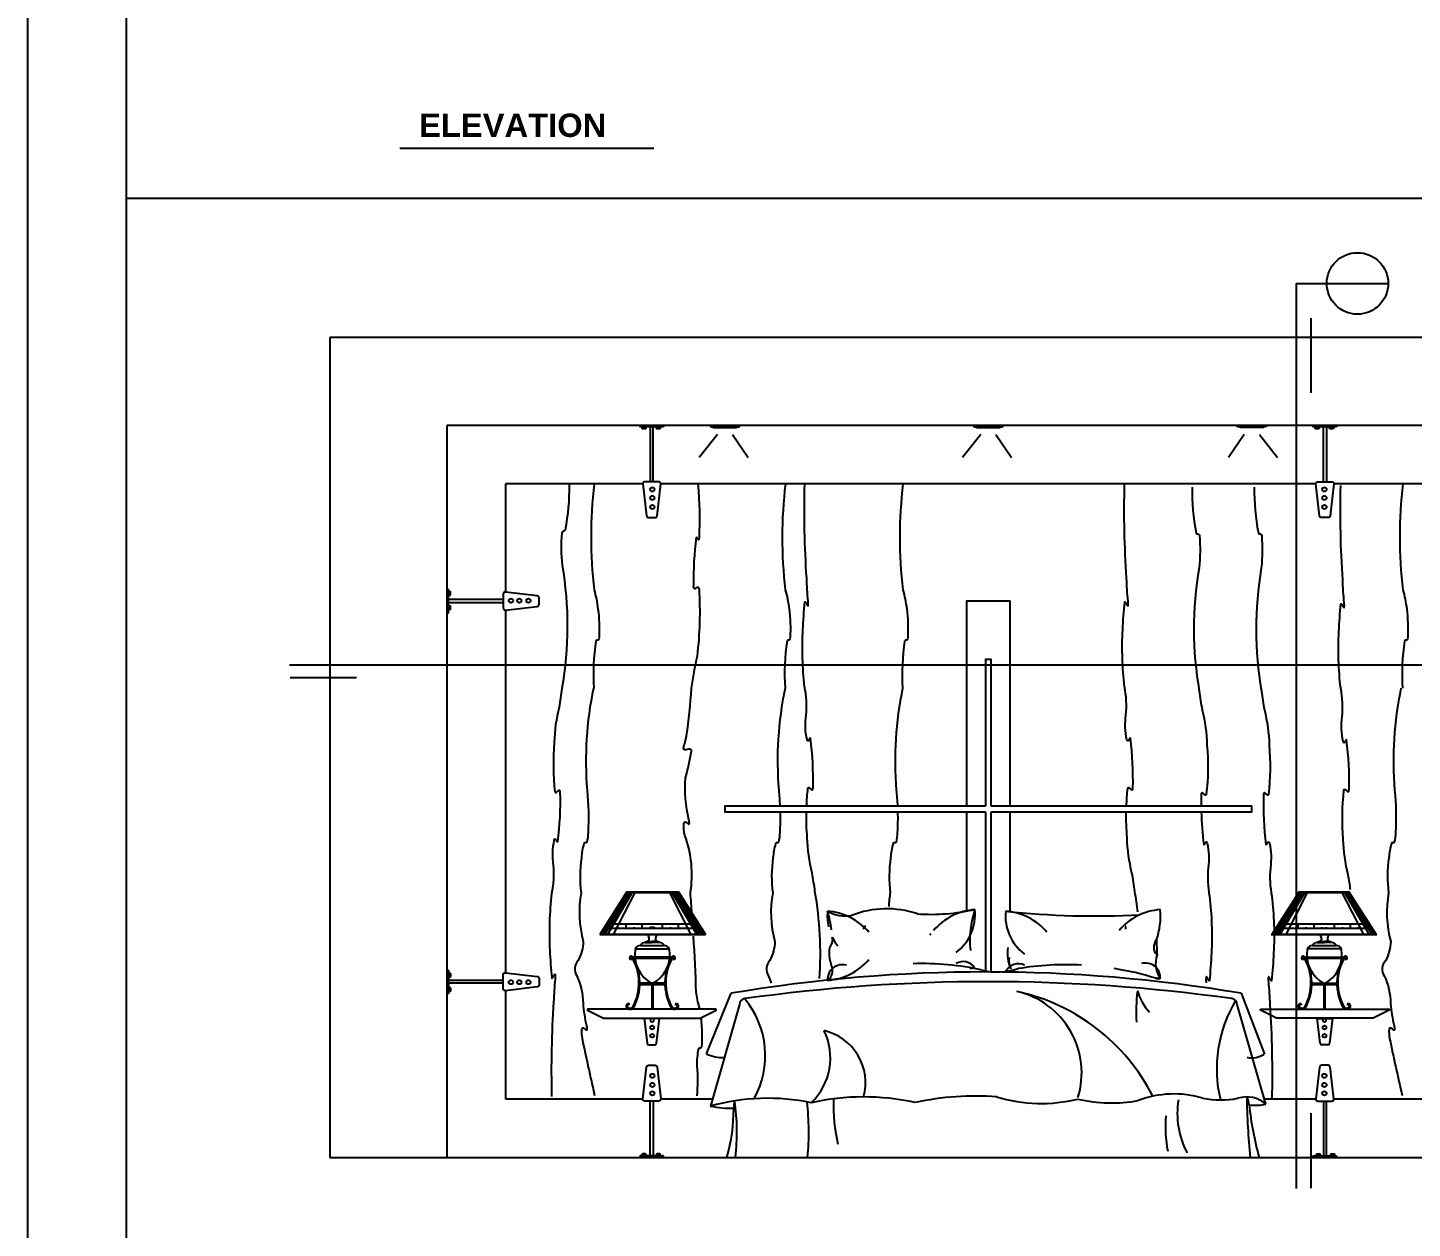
# Model space of a CAD drawing. Header units: inches. Extents: x 6.7 to 49.2, y 11 to 35.8.
# Drawn here: x 28.21 to 32.941, y 17.672 to 21.773 of the extents above; entities that cross this region are included whole.
import ezdxf

# ---------------------------------------------------------------- set-up
doc = ezdxf.new("R2010")
doc.units = ezdxf.units.IN
doc.header["$MEASUREMENT"] = 0
for name, color, linetype in [('02', 2, 'Continuous'), ('1', 1, 'Continuous'), ('4', 4, 'Continuous'), ('kadrbm', 4, 'Continuous')]:
    doc.layers.add(name, color=color, linetype=linetype)
doc.styles.add('HT', font='swisseb.ttf')

# ---------------------------------------------------------------- blocks, each defined once
blk = doc.blocks.new('kadrbm')
at = {"layer": 'kadrbm', "color": 4}
blk.add_lwpolyline([(0, 0), (0, 24.7972), (21, 24.7972), (21, 0), (0, 0)], close=True, dxfattribs=at)
blk.add_lwpolyline([(20.6631, 0.3257), (20.6631, 24.4603), (0.3369, 24.4603), (0.3369, 0.3257), (20.6631, 0.3257)], dxfattribs=at)

msp = doc.modelspace()

# ---------------------------------------------------------------- linework, layer by layer
at = {"layer": '02'}
for p, q in [((29.4809, 21.3612), (30.3494, 21.3612)), ((30.3115, 20.4143), (30.3122, 20.404)), ((30.3195, 20.4143), (30.3187, 20.404)), ((30.3606, 20.4143), (30.3613, 20.404)), ((30.3686, 20.4143), (30.3678, 20.404)), ((32.6115, 20.4143), (32.6122, 20.404)), ((32.6195, 20.4143), (32.6187, 20.404)), ((32.6606, 20.4143), (32.6613, 20.404)), ((32.6686, 20.4143), (32.6678, 20.404)), ((30.5662, 20.3836), (30.5042, 20.3048)), ((30.6182, 20.3836), (30.6712, 20.3048)), ((31.4662, 20.3836), (31.4042, 20.3048)), ((31.5182, 20.3836), (31.5712, 20.3048)), ((32.3662, 20.3836), (32.3131, 20.3048)), ((32.4182, 20.3836), (32.4802, 20.3048)), ((29.6472, 19.8443), (29.6525, 19.8443)), ((29.6472, 19.8378), (29.6525, 19.8378)), ((29.6472, 19.7952), (29.6525, 19.7952)), ((29.6472, 19.7887), (29.6525, 19.7887)), ((29.1039, 19.5971), (34.0602, 19.5971)), ((30.2574, 18.8209), (30.1647, 18.6755)), ((30.26, 18.8209), (30.1673, 18.6755)), ((30.2626, 18.8209), (30.1699, 18.6755)), ((30.266, 18.8209), (30.1734, 18.6755)), ((30.2706, 18.8209), (30.1807, 18.6755)), ((30.2763, 18.8209), (30.1906, 18.6755)), ((30.2849, 18.8209), (30.2103, 18.6755)), ((30.2565, 18.8195), (30.433, 18.8195)), ((30.2574, 18.8209), (30.433, 18.8209)), ((30.4014, 18.8209), (30.4759, 18.6755)), ((30.4099, 18.8209), (30.4957, 18.6755)), ((30.4156, 18.8209), (30.5055, 18.6755)), ((30.4202, 18.8209), (30.5129, 18.6755)), ((30.4237, 18.8209), (30.5163, 18.6755)), ((30.4263, 18.8209), (30.5189, 18.6755)), ((30.4306, 18.8209), (30.5235, 18.6751)), ((30.433, 18.8209), (30.5257, 18.6755)), ((32.5538, 18.8209), (32.4609, 18.6751)), ((32.5581, 18.8209), (32.4654, 18.6755)), ((32.5607, 18.8209), (32.468, 18.6755)), ((32.5641, 18.8209), (32.4714, 18.6755)), ((32.5687, 18.8209), (32.4788, 18.6755)), ((32.5744, 18.8209), (32.4887, 18.6755)), ((32.583, 18.8209), (32.5084, 18.6755)), ((32.5513, 18.8209), (32.7269, 18.8209)), ((32.5513, 18.8195), (32.7279, 18.8195)), ((32.6994, 18.8209), (32.774, 18.6755)), ((32.708, 18.8209), (32.7938, 18.6755)), ((32.7137, 18.8209), (32.8036, 18.6755)), ((32.7183, 18.8209), (32.811, 18.6755)), ((32.7218, 18.8209), (32.8144, 18.6755)), ((32.7243, 18.8209), (32.817, 18.6755)), ((30.1786, 18.6973), (30.5118, 18.6973)), ((30.1879, 18.7119), (30.5025, 18.7119)), ((30.2002, 18.7007), (30.2002, 18.7119)), ((30.2275, 18.6973), (30.2275, 18.7007)), ((30.2547, 18.7007), (30.2547, 18.7119)), ((30.282, 18.6973), (30.282, 18.7007)), ((30.3093, 18.7007), (30.3093, 18.7119)), ((30.3365, 18.7007), (30.3513, 18.7007)), ((30.3365, 18.6973), (30.3365, 18.7007)), ((31.0671, 18.7027), (31.0693, 18.7027)), ((31.0671, 18.6938), (31.0671, 18.7027)), ((31.0693, 18.7027), (31.0738, 18.7049)), ((31.0804, 18.6893), (31.0827, 18.6849)), ((31.9622, 18.7027), (31.96, 18.7027)), ((31.9622, 18.6938), (31.9622, 18.7027)), ((32.4726, 18.6973), (32.8057, 18.6973)), ((32.4818, 18.7119), (32.7964, 18.7119)), ((32.6478, 18.6973), (32.6478, 18.7007)), ((32.6751, 18.7007), (32.6751, 18.7119)), ((32.7023, 18.6973), (32.7023, 18.7007)), ((32.7296, 18.7007), (32.7296, 18.7119)), ((32.7568, 18.6973), (32.7568, 18.7007)), ((32.7841, 18.7007), (32.7841, 18.7119)), ((30.1647, 18.6755), (30.5257, 18.6755)), ((30.1691, 18.677), (30.5247, 18.677)), ((30.3193, 18.6481), (30.3439, 18.6479)), ((30.3295, 18.6517), (30.3439, 18.6515)), ((30.3583, 18.6517), (30.3439, 18.6515)), ((30.3685, 18.6481), (30.3439, 18.6479)), ((31.2968, 18.6737), (31.2924, 18.6782)), ((32.4587, 18.6755), (32.8196, 18.6755)), ((32.4596, 18.677), (32.8153, 18.677)), ((32.6158, 18.6481), (32.6404, 18.6479)), ((32.626, 18.6517), (32.6404, 18.6515)), ((32.6548, 18.6517), (32.6404, 18.6515)), ((32.6651, 18.6481), (32.6404, 18.6479)), ((30.2724, 18.5939), (30.2727, 18.5903)), ((30.41, 18.598), (30.278, 18.598)), ((30.28, 18.5944), (30.408, 18.5944)), ((30.2859, 18.6263), (30.402, 18.6263)), ((30.3038, 18.6385), (30.384, 18.6385)), ((30.4157, 18.5939), (30.4154, 18.5903)), ((32.5686, 18.5939), (32.569, 18.5903)), ((32.5743, 18.598), (32.7063, 18.598)), ((32.5763, 18.5944), (32.7043, 18.5944)), ((32.6985, 18.6263), (32.5824, 18.6263)), ((32.6003, 18.6385), (32.6805, 18.6385)), ((32.712, 18.5939), (32.7116, 18.5903)), ((29.6472, 18.5399), (29.6525, 18.5399)), ((29.6472, 18.5334), (29.6525, 18.5334)), ((30.3871, 18.5089), (30.301, 18.5089)), ((30.301, 18.5053), (30.3871, 18.5053)), ((30.3422, 18.5085), (30.3422, 18.4201)), ((30.3458, 18.5086), (30.3458, 18.4201)), ((32.5972, 18.5053), (32.6834, 18.5053)), ((32.5973, 18.5089), (32.6833, 18.5089)), ((32.6385, 18.5086), (32.6385, 18.4201)), ((32.6422, 18.5085), (32.6422, 18.4201)), ((29.6472, 18.4908), (29.6525, 18.4908)), ((30.2657, 18.4382), (30.2642, 18.4349)), ((30.4224, 18.4382), (30.4238, 18.4349)), ((32.5619, 18.4382), (32.5605, 18.4349)), ((32.7186, 18.4382), (32.7201, 18.4349)), ((30.3158, 18.3901), (30.326, 18.3043)), ((30.3584, 18.3043), (30.3686, 18.3901)), ((32.626, 18.3043), (32.6158, 18.3901)), ((32.6686, 18.3901), (32.6584, 18.3043)), ((30.3322, 18.2985), (30.3521, 18.2985)), ((32.6521, 18.2985), (32.6322, 18.2985)), ((30.3122, 17.9193), (30.3122, 17.9246)), ((30.3187, 17.9193), (30.3187, 17.9246)), ((30.3613, 17.9193), (30.3613, 17.9246)), ((30.3678, 17.9193), (30.3678, 17.9246)), ((32.6165, 17.9193), (32.6165, 17.9246)), ((32.623, 17.9193), (32.623, 17.9246)), ((32.6656, 17.9193), (32.6656, 17.9246))]:
    msp.add_line(p, q, dxfattribs=at)
for points in [[(32.5456, 17.8075), (32.5456, 20.8992), (32.8584, 20.8992)], [(30.3822, 20.4093), (30.3022, 20.4093), (30.3022, 20.4143)], [(30.3115, 20.4093), (30.3115, 20.4143)], [(30.3195, 20.4143), (30.3195, 20.4093)], [(30.3369, 20.4093), (30.3369, 20.2219)], [(30.3474, 20.2219), (30.3474, 20.4093)], [(30.3606, 20.4093), (30.3606, 20.4143)], [(30.3686, 20.4143), (30.3686, 20.4093)], [(30.3822, 20.4143), (30.3822, 20.4093)], [(32.6822, 20.4093), (32.6022, 20.4093), (32.6022, 20.4143)], [(32.6115, 20.4093), (32.6115, 20.4143)], [(32.6195, 20.4143), (32.6195, 20.4093)], [(32.6369, 20.2219), (32.6369, 20.4093)], [(32.6474, 20.4093), (32.6474, 20.2219)], [(32.6606, 20.4093), (32.6606, 20.4143)], [(32.6686, 20.4143), (32.6686, 20.4093)], [(32.6822, 20.4143), (32.6822, 20.4093)], [(29.6422, 19.7743), (29.6472, 19.7743), (29.6472, 19.8543)], [(29.6472, 19.8543), (29.6422, 19.8543)], [(29.6472, 19.8449), (29.6422, 19.8449)], [(29.6422, 19.8369), (29.6472, 19.8369)], [(29.6472, 19.7958), (29.6422, 19.7958)], [(29.6422, 19.7878), (29.6472, 19.7878)], [(29.8346, 19.8195), (29.6472, 19.8195)], [(29.6472, 19.8091), (29.8346, 19.8091)], [(31.5022, 19.1143), (31.5022, 19.6143), (31.4822, 19.6143), (31.4822, 19.1143)], [(31.4822, 19.1143), (30.5922, 19.1143), (30.5922, 19.0943), (31.4822, 19.0943)], [(31.5022, 19.0943), (32.3922, 19.0943), (32.3922, 19.1143), (31.5022, 19.1143)], [(31.4822, 19.0943), (31.4822, 18.5476)], [(31.5022, 18.5476), (31.5022, 19.0943)], [(29.6422, 18.5543), (29.6472, 18.5543)], [(29.6472, 18.5543), (29.6472, 18.4743), (29.6422, 18.4743)], [(29.6422, 18.5408), (29.6472, 18.5408)], [(29.6472, 18.5328), (29.6422, 18.5328)], [(29.6472, 18.5195), (29.8346, 18.5195)], [(29.8346, 18.5091), (29.6472, 18.5091)], [(29.6422, 18.4917), (29.6472, 18.4917)], [(29.6472, 18.4837), (29.6422, 18.4837)], [(30.3684, 18.3886), (30.316, 18.3886)], [(32.616, 18.3886), (32.6684, 18.3886)], [(30.3369, 17.9193), (30.3369, 18.1068)], [(30.3474, 18.1068), (30.3474, 17.9193)], [(32.6369, 18.1068), (32.6369, 17.9193)], [(32.6474, 17.9193), (32.6474, 18.1068)], [(30.3822, 17.9193), (30.3022, 17.9193), (30.3022, 17.9143)], [(30.3115, 17.9193), (30.3115, 17.9143)], [(30.3195, 17.9143), (30.3195, 17.9193)], [(30.3606, 17.9193), (30.3606, 17.9143)], [(30.3686, 17.9143), (30.3686, 17.9193)], [(30.3822, 17.9143), (30.3822, 17.9193)], [(32.6022, 17.9143), (32.6022, 17.9193), (32.6822, 17.9193)], [(32.6157, 17.9143), (32.6157, 17.9193)], [(32.6237, 17.9193), (32.6237, 17.9143)], [(32.6648, 17.9143), (32.6648, 17.9193)], [(32.6728, 17.9193), (32.6728, 17.9143)], [(32.6822, 17.9193), (32.6822, 17.9143)]]:
    msp.add_lwpolyline(points, dxfattribs=at)
for points in [[(30.3222, 20.4093), (30.3222, 20.404, -0.414214), (30.3215, 20.4033, -0.152179), (30.3194, 20.4033, -1.000908), (30.318, 20.4033, -0.106972), (30.3129, 20.4033, -1.000908), (30.3115, 20.4033, -0.163695), (30.3095, 20.4033, -0.414214), (30.3089, 20.404), (30.3089, 20.4093)], [(30.3208, 20.4032, 0.133077), (30.3202, 20.4026), (30.3109, 20.4026, 0.130908), (30.3103, 20.4032)], [(30.3713, 20.4093), (30.3713, 20.404, -0.414214), (30.3706, 20.4033, -0.152179), (30.3685, 20.4033, -1.000908), (30.3671, 20.4033, -0.106972), (30.362, 20.4033, -1.000908), (30.3606, 20.4033, -0.163695), (30.3586, 20.4033, -0.414214), (30.358, 20.404), (30.358, 20.4093)], [(30.3699, 20.4032, 0.133077), (30.3693, 20.4026), (30.36, 20.4026, 0.130908), (30.3594, 20.4032)], [(32.6222, 20.4093), (32.6222, 20.404, -0.414214), (32.6215, 20.4033, -0.152179), (32.6194, 20.4033, -1.000908), (32.618, 20.4033, -0.106972), (32.6129, 20.4033, -1.000908), (32.6115, 20.4033, -0.163695), (32.6095, 20.4033, -0.414214), (32.6089, 20.404), (32.6089, 20.4093)], [(32.6208, 20.4032, 0.133077), (32.6202, 20.4026), (32.6109, 20.4026, 0.130908), (32.6103, 20.4032)], [(32.6713, 20.4093), (32.6713, 20.404, -0.414214), (32.6706, 20.4033, -0.152179), (32.6685, 20.4033, -1.000908), (32.6671, 20.4033, -0.106972), (32.662, 20.4033, -1.000908), (32.6606, 20.4033, -0.163695), (32.6586, 20.4033, -0.414214), (32.658, 20.404), (32.658, 20.4093)], [(32.6699, 20.4032, 0.133077), (32.6693, 20.4026), (32.66, 20.4026, 0.130908), (32.6594, 20.4032)], [(30.0597, 20.2121, -0.051026), (30.0459, 20.0566, -0.38963), (30.041, 20.0527, 0.119524), (30.0378, 20.0522, 0.255301), (30.0345, 20.0459, 0.050291), (30.0358, 19.9367, -0.085487), (30.0351, 19.5153, -0.01126), (30.0254, 19.4523, 0.055643), (30.0087, 19.3313, 0.047683), (30.0109, 19.1628, 0.583973), (30.016, 19.1615, 0.022507), (30.0238, 19.1678, -0.439818), (30.0271, 19.1676, -0.085309), (30.0284, 19.1614, -0.038569), (30.0199, 18.9921, -0.872166), (30.0186, 18.9921, -0.000561), (30.0143, 18.999, 0.249279), (30.0108, 19.0012, 0.217922), (30.0079, 18.9971, 0.090772), (30.0049, 18.9125, -0.071526), (29.9998, 18.8153, 0.04143), (29.9936, 18.6219, 0.013733), (30.0005, 18.5269, 0.550637), (30.0016, 18.5266, 0.083552), (30.0034, 18.5287, -0.04384), (30.0105, 18.5397, -0.581346), (30.0117, 18.5387, -0.064167), (30.0117, 18.5233, 0.015996), (30.0068, 18.4452, 0.023046), (29.9999, 18.1228)], [(30.1455, 20.2143, 0.059798), (30.1451, 19.8526, -0.031531), (30.1583, 19.788, -0.043006), (30.1618, 19.6895, -0.098205), (30.1597, 19.682, -0.36523), (30.1552, 19.6808, 0.356043), (30.1509, 19.6778, 0.052666), (30.1442, 19.5169)], [(30.3661, 20.2219), (30.3183, 20.2219, 0.437793), (30.3113, 20.2143), (30.3242, 20.1059, 0.391021), (30.3311, 20.0995), (30.3532, 20.0995, 0.391021), (30.3602, 20.1059), (30.373, 20.2143, 0.437793), (30.3661, 20.2219)], [(30.4795, 18.7482, 0.002558), (30.4741, 18.8168, 0.126906), (30.4554, 19.0139, -0.086332), (30.452, 19.056, -0.411867), (30.4565, 19.0601, -0.160889), (30.4668, 19.0535, 0.785407), (30.4704, 19.0547, 0.106705), (30.4687, 19.0677, -0.071077), (30.4571, 19.2106, 0.030717), (30.4777, 19.3019, 0.437795), (30.4712, 19.3091, -0.018273), (30.4547, 19.3059, -0.331193), (30.451, 19.3123, -0.012506), (30.4611, 19.3541, 0.020931), (30.4776, 19.5168, -0.018283), (30.4981, 19.627, 0.043177), (30.5048, 19.855, 0.41693), (30.4992, 19.861, 0.220071), (30.4909, 19.8565, -0.577874), (30.4863, 19.8587, -0.112093), (30.4853, 19.869, -0.030484), (30.4944, 20.0312, -0.587398), (30.4965, 20.0317, -0.162638), (30.4996, 20.0259, 0.727836), (30.504, 20.0254, 0.04503), (30.5046, 20.0305, 0.039272), (30.5008, 20.2143)], [(30.7987, 20.2143, 0.059798), (30.7983, 19.8526, -0.031531), (30.8115, 19.788, -0.043006), (30.815, 19.6895, -0.098205), (30.8129, 19.682, -0.36523), (30.8084, 19.6808, 0.356043), (30.8042, 19.6778, 0.052666), (30.7974, 19.5169)], [(30.8711, 19.1143, -0.017179), (30.8756, 19.175, -0.583973), (30.8806, 19.1763, -0.022507), (30.8885, 19.17, 0.439818), (30.8918, 19.1702, 0.085309), (30.8931, 19.1764, 0.038569), (30.8846, 19.3457, 0.872166), (30.8832, 19.3457, 0.000561), (30.879, 19.3388, -0.249279), (30.8755, 19.3366, -0.217922), (30.8726, 19.3407, -0.090772), (30.8696, 19.4253, 0.071526), (30.8645, 19.5225, -0.04143), (30.8583, 19.716, -0.013733), (30.8652, 19.8109, -0.550637), (30.8663, 19.8113, -0.083552), (30.8681, 19.8091, 0.04384), (30.8752, 19.7982, 0.581346), (30.8764, 19.7991, 0.064167), (30.8764, 19.8145, -0.015996), (30.8715, 19.8927, -0.023046), (30.8646, 20.215)], [(31.2005, 20.2143, 0.059798), (31.2001, 19.8526, -0.031531), (31.2133, 19.788, -0.043006), (31.2168, 19.6895, -0.098205), (31.2147, 19.682, -0.36523), (31.2102, 19.6808, 0.356043), (31.206, 19.6778, 0.052666), (31.1992, 19.5169)], [(31.9641, 19.1143, -0.017179), (31.9685, 19.175, -0.583973), (31.9736, 19.1763, -0.022507), (31.9814, 19.17, 0.439818), (31.9848, 19.1702, 0.085309), (31.9861, 19.1764, 0.038569), (31.9775, 19.3457, 0.872166), (31.9762, 19.3457, 0.000561), (31.972, 19.3388, -0.249279), (31.9684, 19.3366, -0.217922), (31.9656, 19.3407, -0.090772), (31.9625, 19.4253, 0.071526), (31.9575, 19.5225, -0.04143), (31.9512, 19.716, -0.013733), (31.9581, 19.8109, -0.550637), (31.9592, 19.8113, -0.083552), (31.961, 19.8091, 0.04384), (31.9682, 19.7982, 0.581346), (31.9694, 19.7991, 0.064167), (31.9694, 19.8145, -0.015996), (31.9645, 19.8927, -0.023046), (31.9576, 20.215)], [(32.1882, 20.2029, 0.051026), (32.202, 20.0474, 0.38963), (32.2069, 20.0435, -0.119524), (32.2101, 20.043, -0.255301), (32.2134, 20.0367, -0.050291), (32.2121, 19.9275, 0.085487), (32.2128, 19.5061, 0.01126), (32.2225, 19.4431, -0.055643), (32.2392, 19.3221, -0.047683), (32.237, 19.1536, -0.583973), (32.2319, 19.1523, -0.022507), (32.2241, 19.1586, 0.439818), (32.2208, 19.1584, 0.085309), (32.2195, 19.1522, 0.008617), (32.2191, 19.1143, 0.008617)], [(32.4009, 20.2029, 0.051026), (32.4147, 20.0474, 0.38963), (32.4196, 20.0435, -0.119524), (32.4228, 20.043, -0.255301), (32.4261, 20.0367, -0.050291), (32.4248, 19.9275, 0.085487), (32.4255, 19.5061, 0.01126), (32.4353, 19.4431, -0.055643), (32.4519, 19.3221, -0.047683), (32.4497, 19.1536, -0.583973), (32.4447, 19.1523, -0.022507), (32.4368, 19.1586, 0.439818), (32.4335, 19.1584, 0.085309), (32.4322, 19.1522, 0.038569), (32.4407, 18.9829, 0.872166), (32.442, 18.9829, 0.000561), (32.4463, 18.9898, -0.249279), (32.4498, 18.992, -0.217922), (32.4527, 18.9879, -0.090772), (32.4557, 18.9033, 0.071526), (32.4608, 18.8061, -0.04143), (32.467, 18.6127, -0.013733), (32.4601, 18.5177, -0.550637), (32.459, 18.5174, -0.083552), (32.4572, 18.5195, 0.04384), (32.4501, 18.5305, 0.581346), (32.4489, 18.5295, 0.064167), (32.4489, 18.5141, -0.015996), (32.4538, 18.436, -0.023046), (32.4607, 18.1136)], [(32.6661, 20.2219, -0.437793), (32.673, 20.2143), (32.6602, 20.1059, -0.391021), (32.6532, 20.0995), (32.6311, 20.0995, -0.391021), (32.6242, 20.1059), (32.6113, 20.2143, -0.437793), (32.6183, 20.2219), (32.6661, 20.2219)], [(32.7299, 18.8276, 0.009289), (32.7217, 18.8795, -0.055643), (32.7051, 19.0005, -0.047683), (32.7072, 19.169, -0.583973), (32.7123, 19.1703, -0.022507), (32.7201, 19.164, 0.439818), (32.7235, 19.1642, 0.085309), (32.7248, 19.1704, 0.038569), (32.7162, 19.3397, 0.872166), (32.7149, 19.3398, 0.000561), (32.7107, 19.3329, -0.249279), (32.7072, 19.3306, -0.217922), (32.7043, 19.3347, -0.090772), (32.7012, 19.4193, 0.071526), (32.6962, 19.5165, -0.04143), (32.6899, 19.71, -0.013733), (32.6969, 19.805, -0.550637), (32.6979, 19.8053, -0.083552), (32.6997, 19.8031, 0.04384), (32.7069, 19.7922, 0.581346), (32.7081, 19.7932, 0.064167), (32.7081, 19.8086, -0.015996), (32.7032, 19.8867, -0.023046), (32.6963, 20.209)], [(32.9088, 20.2143, 0.059798), (32.9084, 19.8526, -0.031531), (32.9216, 19.788, -0.043006), (32.9251, 19.6895, -0.098205), (32.923, 19.682, -0.36523), (32.9185, 19.6808, 0.356043), (32.9142, 19.6778, 0.052666), (32.9075, 19.5169)], [(29.6472, 19.8343), (29.6525, 19.8343, 0.414214), (29.6532, 19.8349, 0.152179), (29.6532, 19.8371, 1.000509), (29.6532, 19.8384, 0.106972), (29.6532, 19.8436, 1.000509), (29.6532, 19.8449, 0.163695), (29.6532, 19.8469, 0.414214), (29.6525, 19.8476), (29.6472, 19.8476)], [(29.6533, 19.8357, -0.133077), (29.6538, 19.8363), (29.6538, 19.8456, -0.130908), (29.6533, 19.8462)], [(29.8346, 19.8382), (29.8346, 19.7904, 0.437793), (29.8422, 19.7834), (29.9506, 19.7963, 0.391021), (29.957, 19.8033), (29.957, 19.8253, 0.391021), (29.9506, 19.8323), (29.8422, 19.8452, 0.437793), (29.8346, 19.8382)], [(29.6472, 19.7852), (29.6525, 19.7852, 0.414214), (29.6532, 19.7858, 0.152179), (29.6532, 19.788, 1.000509), (29.6532, 19.7893, 0.106972), (29.6532, 19.7945, 1.000509), (29.6532, 19.7958, 0.163695), (29.6532, 19.7978, 0.414214), (29.6525, 19.7985), (29.6472, 19.7985)], [(29.6533, 19.7866, -0.133077), (29.6538, 19.7872), (29.6538, 19.7965, -0.130908), (29.6533, 19.7971)], [(30.1426, 19.5172, 0.071374), (30.121, 19.1688, -0.038352), (30.1244, 19.0237, -0.06174), (30.12, 18.991, -0.431935), (30.1156, 18.9884, 0.427698), (30.1101, 18.9859, 0.049361), (30.1015, 18.937, 0.068548), (30.1004, 18.8179, 0.110595), (30.1079, 18.6521, -0.109909), (30.0907, 18.5866, 0.354326), (30.0857, 18.5339, -0.108164), (30.1073, 18.4403, 0.037657), (30.119, 18.3638, -0.096012), (30.1207, 18.3509, -0.726973), (30.1177, 18.3493, 0.099826), (30.1077, 18.356, 0.474653), (30.1024, 18.3521, 0.079624), (30.1039, 18.3206, 0.004205), (30.1469, 18.1254)], [(30.7974, 19.5172, 0.071374), (30.7758, 19.1688, -0.014408), (30.7797, 19.1143, -0.014408)], [(31.1992, 19.5172, 0.071374), (31.1776, 19.1688, -0.014408), (31.1815, 19.1143, -0.014408)], [(32.9019, 19.5172, 0.071374), (32.8803, 19.1688, -0.038352), (32.8837, 19.0237, -0.06174), (32.8793, 18.991, -0.431935), (32.8748, 18.9884, 0.427698), (32.8693, 18.9859, 0.049361), (32.8608, 18.937, 0.068548), (32.8597, 18.8179, 0.110595), (32.8672, 18.6521, -0.109909), (32.8499, 18.5866, 0.354326), (32.845, 18.5339, -0.108164), (32.8666, 18.4403, 0.037657), (32.8783, 18.3638, -0.096012), (32.88, 18.3509, -0.726973), (32.877, 18.3493, 0.099826), (32.8669, 18.356, 0.474653), (32.8617, 18.3521, 0.079624), (32.8632, 18.3206, 0.004205), (32.9062, 18.1254)], [(30.7804, 19.0943, -0.018647), (30.7792, 19.0237, -0.06174), (30.7748, 18.991, -0.431935), (30.7704, 18.9884, 0.427698), (30.7649, 18.9859, 0.049361), (30.7563, 18.937, 0.068548), (30.7552, 18.8179, 0.110595), (30.7627, 18.6521, -0.109909), (30.7455, 18.5866, 0.354326), (30.7405, 18.5339, -0.029167), (30.7503, 18.5096)], [(30.9153, 18.5252, 0.060172), (30.8998, 18.8225, 0.01126), (30.89, 18.8855, -0.055643), (30.8734, 19.0065, -0.024826), (30.8705, 19.0943, -0.024826)], [(31.1821, 19.0943, -0.018647), (31.181, 19.0237, -0.06174), (31.1766, 18.991, -0.431935), (31.1721, 18.9884, 0.427698), (31.1666, 18.9859, 0.049361), (31.1581, 18.937, 0.068548), (31.157, 18.8179, 0.030946), (31.1517, 18.7712)], [(32.0029, 18.7526, 0.014224), (31.9927, 18.8225, 0.01126), (31.983, 18.8855, -0.055643), (31.9664, 19.0065, -0.024826), (31.9635, 19.0943)], [(32.2195, 19.0943, 0.025394), (32.228, 18.9829, 0.872166), (32.2293, 18.9829, 0.000561), (32.2336, 18.9898, -0.249279), (32.2371, 18.992, -0.217922), (32.24, 18.9879, -0.090772), (32.243, 18.9033, 0.071526), (32.2481, 18.8061, -0.04143), (32.2543, 18.6127, -0.013733), (32.2474, 18.5177, -0.550637), (32.2463, 18.5174, -0.083552), (32.2445, 18.5195, 0.04384), (32.2374, 18.5305, 0.581346), (32.2362, 18.5295, 0.064167), (32.2362, 18.5141, -0.000691), (32.2365, 18.5107, -0.000691)], [(30.3618, 18.6756, 0.414467), (30.3573, 18.6517, 0.414467)], [(30.5063, 18.4201, 0.003374), (30.5051, 18.4262, -0.044602), (30.4939, 18.4789, 0.007124), (30.4848, 18.6703)], [(32.6225, 18.6756, -0.414467), (32.627, 18.6517, -0.414467)], [(29.6472, 18.5434), (29.6525, 18.5434, -0.414214), (29.6532, 18.5428, -0.152179), (29.6532, 18.5406, -1.000509), (29.6532, 18.5393, -0.106972), (29.6532, 18.5341, -1.000509), (29.6532, 18.5328, -0.163695), (29.6532, 18.5308, -0.414214), (29.6525, 18.5301), (29.6472, 18.5301)], [(29.6533, 18.542, 0.133077), (29.6538, 18.5414), (29.6538, 18.5321, 0.130908), (29.6533, 18.5315)], [(29.8346, 18.5382, -0.437793), (29.8422, 18.5452), (29.9506, 18.5323, -0.391021), (29.957, 18.5253), (29.957, 18.5033, -0.391021), (29.9506, 18.4963), (29.8422, 18.4834, -0.437793), (29.8346, 18.4904), (29.8346, 18.5382)], [(29.6472, 18.4943), (29.6525, 18.4943, -0.414214), (29.6532, 18.4937, -0.152179), (29.6532, 18.4915, -0.414214), (29.6525, 18.4908, -0.414214), (29.6532, 18.4902, -0.106972), (29.6532, 18.485, -1.000509), (29.6532, 18.4837, -0.163695), (29.6532, 18.4817, -0.414214), (29.6525, 18.481), (29.6472, 18.481)], [(29.6533, 18.4929, 0.133077), (29.6538, 18.4923), (29.6538, 18.483, 0.130908), (29.6533, 18.4824)], [(30.4971, 18.1243, 0.037636), (30.4977, 18.2261, -0.066672), (30.5026, 18.2853, -0.419645), (30.5079, 18.2882, 0.31337), (30.5113, 18.2895, 0.11093), (30.5132, 18.2953, 0.055368), (30.514, 18.3292, 0.034123), (30.5106, 18.3918, 0.034123)], [(30.3661, 18.1068), (30.3183, 18.1068, -0.437793), (30.3113, 18.1143), (30.3242, 18.2227, -0.391021), (30.3311, 18.2291), (30.3532, 18.2291, -0.391021), (30.3602, 18.2227), (30.373, 18.1143, -0.437793), (30.3661, 18.1068)], [(32.6661, 18.1068, 0.437793), (32.673, 18.1143), (32.6602, 18.2227, 0.391021), (32.6532, 18.2291), (32.6311, 18.2291, 0.391021), (32.6242, 18.2227), (32.6113, 18.1143, 0.437793), (32.6183, 18.1068), (32.6661, 18.1068)], [(30.3222, 17.9193), (30.3222, 17.9246, 0.414214), (30.3215, 17.9253, 0.152179), (30.3194, 17.9253, 0.999204), (30.318, 17.9253, 0.106972), (30.3129, 17.9253, 0.999204), (30.3115, 17.9253, 0.163695), (30.3095, 17.9253, 0.414214), (30.3089, 17.9246), (30.3089, 17.9193)], [(30.3208, 17.9255, -0.133077), (30.3202, 17.926), (30.3109, 17.926, -0.130908), (30.3103, 17.9255)], [(30.3713, 17.9193), (30.3713, 17.9246, 0.414214), (30.3706, 17.9253, 0.152179), (30.3685, 17.9253, 0.999204), (30.3671, 17.9253, 0.106972), (30.362, 17.9253, 0.999204), (30.3606, 17.9253, 0.163695), (30.3586, 17.9253, 0.414214), (30.358, 17.9246), (30.358, 17.9193)], [(30.3699, 17.9255, -0.133077), (30.3693, 17.926), (30.36, 17.926, -0.130908), (30.3594, 17.9255)], [(32.613, 17.9193), (32.613, 17.9246, -0.414214), (32.6137, 17.9253, -0.152179), (32.6159, 17.9253, -0.999204), (32.6172, 17.9253, -0.106972), (32.6224, 17.9253, -0.999204), (32.6237, 17.9253, -0.163695), (32.6257, 17.9253, -0.414214), (32.6264, 17.9246), (32.6264, 17.9193)], [(32.6144, 17.9255, 0.133077), (32.615, 17.926), (32.6244, 17.926, 0.130908), (32.625, 17.9255)], [(32.6621, 17.9193), (32.6621, 17.9246, -0.414214), (32.6628, 17.9253, -0.152179), (32.665, 17.9253, -0.414214), (32.6656, 17.9246, -0.414214), (32.6663, 17.9253, -0.106972), (32.6715, 17.9253, -0.999204), (32.6728, 17.9253, -0.163695), (32.6748, 17.9253, -0.414214), (32.6755, 17.9246), (32.6755, 17.9193)], [(32.6635, 17.9255, 0.133077), (32.6641, 17.926), (32.6735, 17.926, 0.130908), (32.6741, 17.9255)]]:
    msp.add_lwpolyline(points, format="xyb", dxfattribs=at)
for centre, radius in [((32.7534, 20.8992), 0.105), ((30.3438, 20.1956), 0.0072), ((32.6405, 20.1956), 0.0072), ((30.3438, 20.1669), 0.0072), ((32.6405, 20.1669), 0.0072), ((30.3438, 20.1357), 0.0072), ((32.6405, 20.1357), 0.0072), ((29.8608, 19.8159), 0.0072), ((29.8896, 19.8159), 0.0072), ((29.9208, 19.8159), 0.0072), ((29.8608, 18.5127), 0.0072), ((29.8896, 18.5127), 0.0072), ((29.9208, 18.5127), 0.0072), ((30.3436, 18.3578), 0.00648), ((32.6407, 18.3578), 0.00648), ((30.3436, 18.3297), 0.00648), ((32.6407, 18.3297), 0.00648), ((30.3438, 18.1929), 0.0072), ((30.3438, 18.1618), 0.0072), ((32.6405, 18.1929), 0.0072), ((32.6405, 18.1618), 0.0072), ((30.3438, 18.133), 0.0072), ((32.6405, 18.133), 0.0072)]:
    msp.add_circle(centre, radius, dxfattribs=at)
for centre, radius, start, end in [((31.1036, 18.7384), 0.1619, 174.11, 192.9489), ((30.9282, 18.5514), 0.2041, 40.4189, 85.9871), ((31.0055, 18.8691), 0.1302, 241.0908, 278.4042), ((30.5292, 18.6334), 0.4309, 7.6727, 16.3954), ((31.1445, 18.4402), 0.3232, 71.0183, 111.7974), ((31.2948, 19.4578), 0.7134, 266.3716, 282.2562), ((31.4605, 18.5569), 0.2041, 94.0129, 139.5811), ((31.2852, 18.744), 0.1619, 306.5711, 5.89), ((31.7439, 18.657), 0.3152, 160.8133, 186.5053), ((31.7125, 18.7384), 0.1619, 174.11, 233.4289), ((31.5371, 18.5514), 0.2041, 40.4189, 85.9871), ((31.8537, 21.5557), 2.8169, 263.8398, 273.1866), ((32.094, 18.5569), 0.2041, 94.0129, 139.5811), ((31.8235, 18.7395), 0.257, 341.3058, 4.6952), ((30.3193, 18.6308), 0.0173, 90, 153.8109), ((30.3284, 18.6385), 0.0132, 85.27, 133.6097), ((30.3164, 18.6614), 0.0171, 325.6014, 55.651), ((30.3594, 18.6385), 0.0132, 46.3903, 94.73), ((30.3685, 18.6308), 0.0173, 26.1891, 90), ((30.9218, 18.6571), 0.0382, 316.7316, 14.6494), ((31.1036, 18.7384), 0.1619, 206.2629, 219.0596), ((32.0945, 18.6322), 0.0372, 137.8287, 225.5264), ((34.0346, 18.6953), 1.9682, 181.1124, 182.6095), ((32.6158, 18.6308), 0.0173, 90, 153.8109), ((32.6249, 18.6385), 0.0132, 85.27, 133.6097), ((32.668, 18.6614), 0.0171, 124.349, 214.3986), ((32.6559, 18.6385), 0.0132, 46.3903, 94.73), ((32.6651, 18.6308), 0.0173, 26.1891, 90), ((30.2721, 18.5963), 0.00599, 32.0735, 275.454), ((30.2721, 18.5963), 0.00235, 32.0735, 275.454), ((30.1277, 18.5102), 0.1705, 331.461, 30.8136), ((30.1211, 18.51), 0.1799, 332.3858, 29.8079), ((30.3951, 18.6063), 0.1112, 169.9962, 242.6044), ((30.3041, 18.6186), 0.0198, 90.9754, 159.1082), ((30.2927, 18.6063), 0.1112, 297.3956, 10.0038), ((30.3837, 18.6186), 0.0198, 20.8918, 89.0246), ((30.567, 18.51), 0.1799, 150.1921, 207.6142), ((30.5603, 18.5102), 0.1705, 149.1864, 208.539), ((30.4159, 18.5963), 0.00599, 264.546, 147.9265), ((30.4159, 18.5963), 0.00235, 264.546, 147.9265), ((31.0885, 18.6126), 0.1401, 172.4632, 202.983), ((31.6974, 18.6126), 0.1401, 172.4632, 202.983), ((31.6413, 18.5883), 0.079, 173.3811, 202.6385), ((32.1566, 18.5764), 0.0929, 161.6388, 214.0468), ((32.5684, 18.5963), 0.00599, 32.0735, 275.454), ((32.5684, 18.5963), 0.00235, 32.0735, 275.454), ((32.424, 18.5102), 0.1705, 331.461, 30.8136), ((32.4174, 18.51), 0.1799, 332.3858, 29.8079), ((32.6916, 18.6063), 0.1112, 169.9962, 242.6044), ((32.6006, 18.6186), 0.0198, 90.9754, 159.1082), ((32.5893, 18.6063), 0.1112, 297.3956, 10.0038), ((32.6802, 18.6186), 0.0198, 20.8918, 89.0246), ((32.8632, 18.51), 0.1799, 150.1921, 207.6142), ((32.8566, 18.5102), 0.1705, 149.1864, 208.539), ((32.7122, 18.5963), 0.00599, 264.546, 147.9265), ((32.7122, 18.5963), 0.00235, 264.546, 147.9265), ((30.9282, 18.7225), 0.2041, 274.0129, 319.5811), ((30.9934, 18.5215), 0.051, 74.3949, 182.9806), ((30.9196, 18.5521), 0.0404, 304.6632, 8.237), ((31.2671, 17.6393), 0.9368, 77.4251, 91.934), ((31.4063, 18.5345), 0.0483, 35.4069, 120.6162), ((31.4343, 18.5653), 0.00539, 200.5413, 352.3129), ((31.523, 18.7747), 0.2271, 256.796, 288.1918), ((31.5946, 18.5278), 0.0479, 63.37, 155.4789), ((31.7589, 17.539), 1.0333, 87.118, 99.1923), ((31.7589, 17.539), 1.0333, 72.8065, 80.9417), ((32.0288, 18.5271), 0.051, 357.0194, 105.6051), ((31.143, 17.2911), 1.244, 96.4814, 99.2749), ((31.8602, 17.0517), 1.489, 81.5237, 82.1415), ((32.094, 18.7281), 0.2041, 261.6583, 265.9871), ((30.4248, 18.2617), 0.3052, 331.1774, 39.6176), ((31.4452, 17.8129), 0.6835, 26.9934, 77.8009), ((31.526, 18.2031), 0.2851, 342.7928, 77.0994), ((32.5824, 18.4114), 0.5854, 172.9979, 183.4167), ((32.1873, 18.5393), 0.1944, 196.9038, 221.7666), ((30.2624, 18.4307), 0.00824, 66.2695, 227.016), ((30.2677, 18.4365), 0.0161, 227.0771, 322.3729), ((30.2624, 18.4307), 0.00461, 66.2695, 227.016), ((30.2677, 18.4363), 0.0124, 226.9126, 322.2806), ((30.4203, 18.4365), 0.0161, 217.6271, 312.9229), ((30.4204, 18.4363), 0.0124, 217.7194, 313.0874), ((30.4257, 18.4307), 0.00824, 312.984, 113.7305), ((30.4257, 18.4307), 0.00461, 312.984, 113.7305), ((32.7249, 18.2166), 0.4525, 148.9769, 193.5726), ((32.5586, 18.4307), 0.00824, 66.2695, 227.016), ((32.564, 18.4365), 0.0161, 227.0771, 322.3729), ((32.5586, 18.4307), 0.00461, 66.2695, 227.016), ((32.564, 18.4363), 0.0124, 226.9126, 322.2806), ((32.7166, 18.4365), 0.0161, 217.6271, 312.9229), ((32.7166, 18.4363), 0.0124, 217.7194, 313.0874), ((32.722, 18.4307), 0.00824, 312.984, 113.7305), ((32.722, 18.4307), 0.00461, 312.984, 113.7305), ((30.3436, 18.3836), 0.00648, 130.2991, 49.7009), ((32.6407, 18.3836), 0.00648, 130.2991, 49.7009), ((30.7414, 18.2537), 0.2111, 313.6531, 26.3557), ((30.8891, 18.1689), 0.1833, 344.7813, 76.9214), ((30.3322, 18.3048), 0.00629, 184.5739, 270), ((30.3521, 18.3048), 0.00629, 270, 355.4261), ((32.6322, 18.3048), 0.00629, 184.5739, 270), ((32.6521, 18.3048), 0.00629, 270, 355.4261), ((31.066, 17.3046), 0.8162, 77.5551, 102.6573), ((31.4484, 17.1518), 0.972, 85.7479, 102.2656), ((31.6732, 18.626), 0.5275, 253.1676, 283.6601), ((32.1272, 17.7862), 0.3447, 73.5246, 110.8287), ((32.375, 18.0219), 0.0988, 48.235, 107.5724), ((34.8219, 18.1609), 2.4473, 180.9415, 185.7834), ((32.3259, 18.0907), 0.0575, 2.5876, 31.4377), ((30.7384, 17.3745), 0.7416, 78.4277, 105.3429), ((30.7443, 18.0794), 0.1223, 166.7898, 178.7634), ((29.9068, 18.001), 0.7262, 353.1437, 8.4215), ((30.0097, 18.002), 0.869, 354.2071, 6.7247), ((31.5974, 18.0961), 0.6345, 178.5493, 192.486), ((31.9137, 18.6201), 0.5198, 257.113, 280.0754), ((32.428, 18.0654), 0.2902, 171.019, 207.9252), ((32.2867, 18.4125), 0.3022, 258.2135, 281.1561), ((32.5245, 18.0171), 0.4272, 174.7269, 191.004)]:
    msp.add_arc(centre, radius, start, end, dxfattribs=at)
at = {"layer": '1'}
for p, q in [((30.3513, 18.6973), (30.3513, 18.7007)), ((30.3786, 18.7007), (30.3786, 18.7119)), ((30.4058, 18.6973), (30.4058, 18.7007)), ((30.4331, 18.7007), (30.4331, 18.7119)), ((30.4603, 18.6973), (30.4603, 18.7007)), ((30.4876, 18.7007), (30.4876, 18.7119)), ((32.4967, 18.7007), (32.4967, 18.7119)), ((32.524, 18.6973), (32.524, 18.7007)), ((32.5513, 18.7007), (32.5513, 18.7119)), ((32.5785, 18.6973), (32.5785, 18.7007)), ((32.6058, 18.7007), (32.6058, 18.7119)), ((32.633, 18.6973), (32.633, 18.7007)), ((29.2422, 17.9143), (33.7422, 17.9143))]:
    msp.add_line(p, q, dxfattribs=at)
for points in [[(32.5957, 20.5254), (32.5957, 20.7811)], [(29.107, 19.553), (29.3334, 19.553)], [(32.5957, 17.8097), (32.5957, 18.0653)]]:
    msp.add_lwpolyline(points, dxfattribs=at)
at = {"layer": '4'}
for p, q in [((28.5465, 21.1909), (48.8727, 21.1909)), ((33.7422, 20.7143), (29.2422, 20.7143)), ((29.2422, 20.7143), (29.2422, 17.9143)), ((33.3422, 20.4143), (29.6422, 20.4143)), ((29.6422, 20.4143), (29.6422, 17.9143)), ((30.3113, 20.2143), (29.8422, 20.2143)), ((29.8422, 20.2143), (29.8422, 19.8452)), ((32.6113, 20.2143), (30.373, 20.2143)), ((33.1422, 20.2143), (32.673, 20.2143)), ((29.8422, 19.7834), (29.8422, 18.5452)), ((29.8422, 18.4834), (29.8422, 18.1143)), ((30.5293, 18.268), (30.6129, 18.4749)), ((32.3556, 18.4749), (32.4353, 18.2672)), ((29.8422, 18.1143), (30.3113, 18.1143)), ((30.373, 18.1143), (30.5493, 18.1143)), ((32.435, 18.1143), (32.6113, 18.1143)), ((32.673, 18.1143), (33.1422, 18.1143))]:
    msp.add_line(p, q, dxfattribs=at)
for points in [[(30.5414, 20.4143), (30.5414, 20.4137, 0.376135), (30.546, 20.4094), (30.6383, 20.4094)], [(30.5497, 20.4094, 0.221298), (30.5531, 20.4076), (30.5531, 20.407, 0.242021), (30.554, 20.4067), (30.6304, 20.4067, 0.349873), (30.6312, 20.4071), (30.6312, 20.4076, 0.221473), (30.6346, 20.4094)], [(30.6383, 20.4094, 0.376135), (30.6429, 20.4137), (30.6429, 20.4143)], [(31.4414, 20.4143), (31.4414, 20.4137, 0.376135), (31.446, 20.4094), (31.5383, 20.4094)], [(31.4497, 20.4094, 0.221298), (31.4531, 20.4076), (31.4531, 20.407, 0.242021), (31.454, 20.4067), (31.5304, 20.4067, 0.349873), (31.5312, 20.4071), (31.5312, 20.4076, 0.221473), (31.5346, 20.4094)], [(31.5383, 20.4094, 0.376135), (31.5429, 20.4137), (31.5429, 20.4143)], [(32.4383, 20.4094), (32.346, 20.4094, -0.376135), (32.3414, 20.4137), (32.3414, 20.4143)], [(32.4346, 20.4094, -0.221298), (32.4312, 20.4076), (32.4312, 20.407, -0.242021), (32.4304, 20.4067), (32.354, 20.4067, -0.349873), (32.3531, 20.4071), (32.3531, 20.4076, -0.221473), (32.3497, 20.4094)], [(32.4429, 20.4143), (32.4429, 20.4137, -0.376135), (32.4383, 20.4094)], [(32.4403, 18.096), (32.3422, 18.4365, 0.380893), (32.3245, 18.4564, 0.069623), (30.6599, 18.4564, 0.380893), (30.6422, 18.4365), (30.5422, 18.0896)], [(32.3767, 18.2561, 0.21283), (32.4349, 18.2672, 0.21283)]]:
    msp.add_lwpolyline(points, format="xyb", dxfattribs=at)
for points in [[(31.5672, 19.1143), (31.5672, 19.8143), (31.4172, 19.8143), (31.4172, 19.1143)], [(31.4172, 19.0943), (31.4172, 18.7564)], [(31.5672, 18.7534), (31.5672, 19.0943)]]:
    msp.add_lwpolyline(points, dxfattribs=at)
for points in [[(30.5622, 18.4201), (30.1222, 18.4201), (30.1222, 18.4171), (30.1772, 18.3901), (30.5072, 18.3901), (30.5622, 18.4171)], [(32.4222, 18.4201), (32.8622, 18.4201), (32.8622, 18.4171), (32.8072, 18.3901), (32.4772, 18.3901), (32.4222, 18.4171)]]:
    msp.add_lwpolyline(points, close=True, dxfattribs=at)
for centre, radius, start, end in [((31.4843, 13.2964), 5.2513, 80.4489, 99.5511), ((30.5895, 18.4006), 0.1457, 245.5756, 270), ((30.6127, 18.4086), 0.3267, 257.5317, 271.634), ((30.0079, 18.081), 0.6141, 344.2528, 0.1007), ((32.4025, 18.2948), 0.2024, 264.5796, 280.7837), ((33.4107, 18.1974), 1.0326, 185.783, 195.9101)]:
    msp.add_arc(centre, radius, start, end, dxfattribs=at)

# ---------------------------------------------------------------- block references
at = {"layer": 'kadrbm'}
msp.add_blockref('kadrbm', (28.2096, 11.046), dxfattribs=at)

# ---------------------------------------------------------------- texts
at = {"layer": '02', "style": 'HT'}
msp.add_text('ELEVATION', height=0.08, dxfattribs=at).set_placement((29.5471, 21.3996))

doc.saveas('drawing.dxf')
